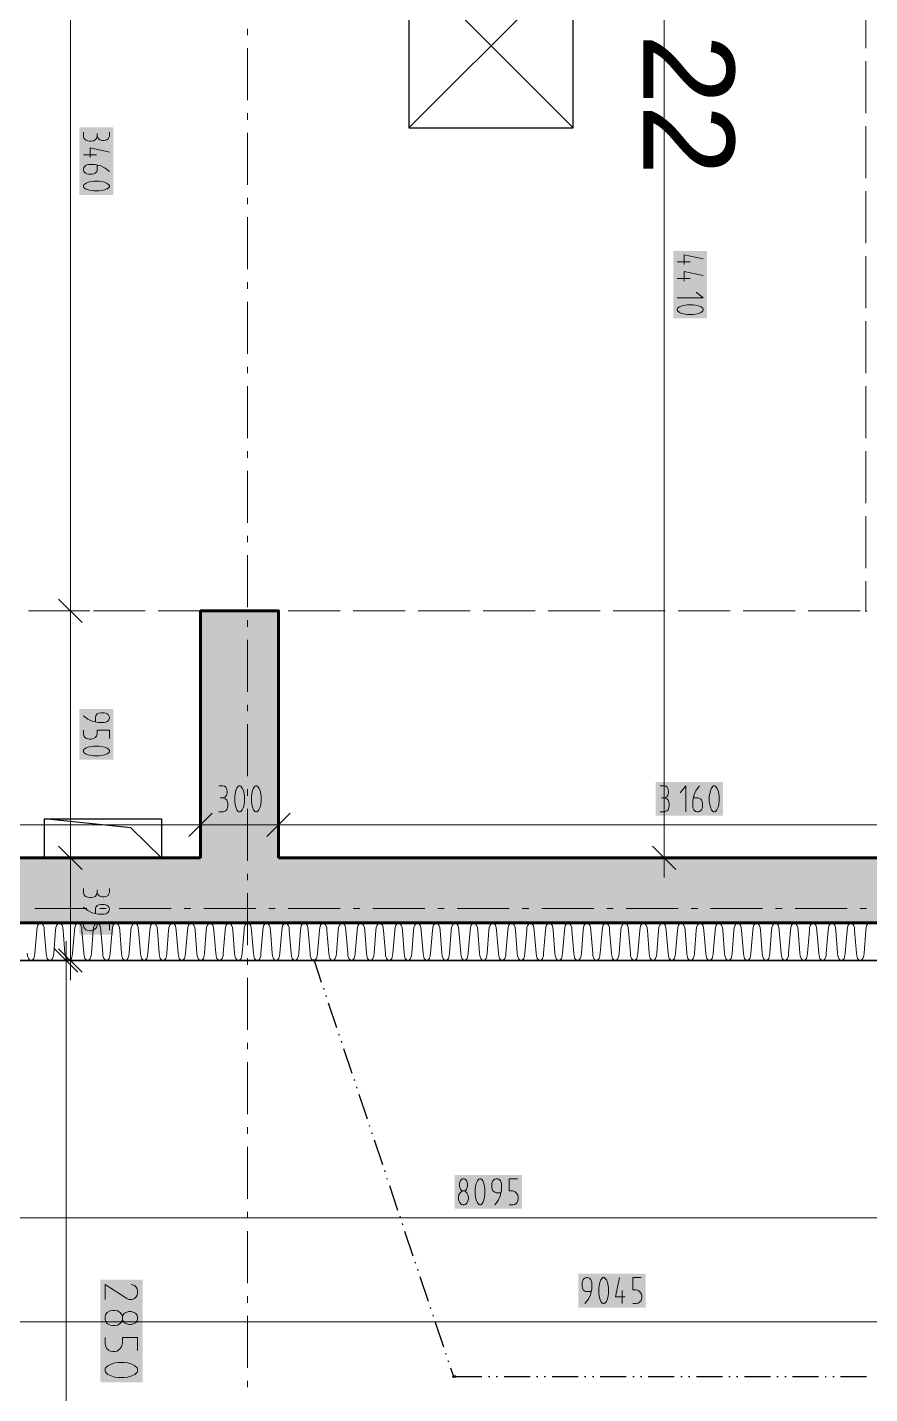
# Model space of a CAD drawing. Header units: millimetres. Extents: x 0 to 594, y 0 to 420.
# Drawn here: x 415.95 to 441.47, y 139.17 to 180.56 of the extents above; entities that cross this region are included whole.
import ezdxf
from ezdxf.enums import TextEntityAlignment as Align

# ---------------------------------------------------------------- set-up
doc = ezdxf.new("R2010")
doc.units = ezdxf.units.MM
doc.header["$LTSCALE"] = 8
for name, color, linetype in [('PDF_CTU', 7, 'Continuous'), ('PDF_Dokresleni nad rovinou rezu', 7, 'Continuous'), ('PDF_Dopravni znaceni', 7, 'Continuous'), ('PDF_Koty delkove', 7, 'Continuous'), ('PDF_Osy hlavni', 7, 'Continuous'), ('PDF_Prostupy', 7, 'Continuous'), ('PDF_Steny vnitrni', 7, 'Continuous'), ('PDF_Text', 7, 'Continuous'), ('PDF_Zatepleni', 7, 'Continuous'), ('SYMS', 7, 'Continuous')]:
    doc.layers.add(name, color=color, linetype=linetype)
doc.styles.add('PDF Arial', font='arial.ttf')
doc.styles.add('WD_IEC', font='isocp2.shx', dxfattribs={"width": 0.9, "height": 4})

# ---------------------------------------------------------------- blocks, each defined once
blk = doc.blocks.new('RACK_1')
at = {"layer": 'PDF_CTU'}
for p, q in [((-2.487, 2.487), (2.487, -2.487)), ((2.487, 2.487), (-2.487, -2.487)), ((2.487, 2.487), (-2.487, 2.487)), ((-2.487, 2.487), (-2.487, -2.487)), ((2.487, -2.487), (2.487, 2.487)), ((2.487, -2.487), (2.487, 2.487)), ((-2.487, -2.487), (2.487, -2.487))]:
    blk.add_line(p, q, dxfattribs=at)
at = {"style": 'WD_IEC'}
for tag, height, p in [('INST', 0.336, (-4.363, 5.081)), ('LOC', 0.336, (-4.363, 4.708)), ('TAG1', 0.311, (-4.352, 4.33)), ('XREF', 0.336, (-4.352, 3.119)), ('DESC1', 0.336, (-4.352, 2.771)), ('DESC2', 0.336, (-4.352, 2.368)), ('DESC3', 0.336, (-4.352, 1.965))]:
    blk.add_attdef(tag, text='', height=height, dxfattribs=at).set_placement(p, align=Align.RIGHT)
for tag, p, height, flags in [('MFG', (-3.119, 5.237), 0.187, 9), ('CAT', (-3.119, 4.926), 0.187, 9), ('ASSYCODE', (-3.295, 3.388), 0.124, 1), ('FAMILY', (-3.295, 3.202), 0.124, 1), ('X8TERM01', (0, -2.487), 0.00995, 1)]:
    blk.add_attdef(tag, p, '', height=height, dxfattribs=dict(at, flags=flags))
at = {"style": 'WD_IEC', "width": 0.8}
blk.add_attdef('TERM01', (-0.124, -2.487), '', height=0.249, rotation=90, dxfattribs=at)

msp = doc.modelspace()

# ---------------------------------------------------------------- linework, layer by layer
at = {"layer": 'PDF_Dokresleni nad rovinou rezu', "lineweight": 25}
for points in [[(424.641, 152.291), (424.859, 151.64)], [(424.921, 151.454), (424.934, 151.416)], [(424.996, 151.23), (425.009, 151.192)], [(425.071, 151.006), (425.321, 150.259)], [(425.384, 150.072), (425.396, 150.035)], [(425.459, 149.848), (425.471, 149.811)], [(425.534, 149.624), (425.784, 148.878)], [(425.846, 148.691), (425.859, 148.654)], [(425.921, 148.467), (425.934, 148.43)], [(425.996, 148.243), (426.246, 147.496)], [(426.308, 147.31), (426.321, 147.272)], [(426.383, 147.086), (426.396, 147.048)], [(426.458, 146.862), (426.708, 146.115)], [(426.771, 145.928), (426.783, 145.891)], [(426.846, 145.704), (426.858, 145.667)], [(426.921, 145.48), (427.171, 144.734)], [(427.233, 144.547), (427.246, 144.51)], [(427.308, 144.323), (427.321, 144.286)], [(427.383, 144.099), (427.633, 143.352)], [(427.696, 143.166), (427.708, 143.128)], [(427.771, 142.942), (427.783, 142.904)], [(427.846, 142.718), (428.095, 141.971)], [(428.158, 141.784), (428.17, 141.747)], [(428.233, 141.56), (428.245, 141.523)], [(428.308, 141.336), (428.558, 140.59)], [(428.62, 140.403), (428.633, 140.366)], [(428.695, 140.179), (428.708, 140.142)], [(428.77, 139.955), (428.858, 139.693)], [(428.937, 139.693), (429.724, 139.693)], [(429.921, 139.693), (429.96, 139.693)], [(430.157, 139.693), (430.197, 139.693)], [(430.394, 139.693), (431.181, 139.693)], [(431.378, 139.693), (431.417, 139.693)], [(431.614, 139.693), (431.653, 139.693)], [(431.85, 139.693), (432.638, 139.693)], [(432.834, 139.693), (432.874, 139.693)], [(433.071, 139.693), (433.11, 139.693)], [(433.307, 139.693), (434.094, 139.693)], [(434.291, 139.693), (434.331, 139.693)], [(434.527, 139.693), (434.567, 139.693)], [(434.764, 139.693), (435.551, 139.693)], [(435.748, 139.693), (435.787, 139.693)], [(435.984, 139.693), (436.023, 139.693)], [(436.22, 139.693), (437.008, 139.693)], [(437.205, 139.693), (437.244, 139.693)], [(437.441, 139.693), (437.48, 139.693)], [(437.677, 139.693), (438.464, 139.693)], [(438.661, 139.693), (438.701, 139.693)], [(438.897, 139.693), (438.937, 139.693)], [(439.134, 139.693), (439.921, 139.693)], [(440.118, 139.693), (440.157, 139.693)], [(440.354, 139.693), (440.394, 139.693)], [(440.59, 139.693), (441.378, 139.693)]]:
    msp.add_lwpolyline(points, dxfattribs=at)
at = {"layer": 'PDF_Dokresleni nad rovinou rezu', "lineweight": 25, "transparency": 33554559}
for points in [[(424.625, 152.338), (424.688, 152.307), (424.594, 152.276), (424.657, 152.245)], [(428.842, 139.74), (428.905, 139.709), (428.811, 139.677), (428.874, 139.646)], [(428.861, 139.693), (428.911, 139.742), (428.911, 139.644), (428.96, 139.693)]]:
    msp.add_solid(points, dxfattribs=at)
at = {"layer": 'PDF_Dopravni znaceni', "lineweight": 18}
for points in [[(441.358, 181.496), (441.358, 179.921)], [(441.358, 179.528), (441.358, 177.953)], [(441.358, 177.559), (441.358, 175.984)], [(441.358, 175.591), (441.358, 174.016)], [(441.358, 173.622), (441.358, 172.047)], [(441.358, 171.654), (441.358, 170.079)], [(441.358, 169.685), (441.358, 168.11)], [(441.358, 167.717), (441.358, 166.142)], [(441.358, 165.748), (441.358, 164.173)], [(441.358, 163.78), (441.358, 162.882)], [(415.984, 162.882), (417.559, 162.882)], [(417.953, 162.882), (419.527, 162.882)], [(419.921, 162.882), (421.496, 162.882)], [(421.89, 162.882), (423.464, 162.882)], [(423.858, 162.882), (425.433, 162.882)], [(425.827, 162.882), (427.401, 162.882)], [(427.795, 162.882), (429.37, 162.882)], [(429.764, 162.882), (431.338, 162.882)], [(431.732, 162.882), (433.307, 162.882)], [(433.701, 162.882), (435.275, 162.882)], [(435.669, 162.882), (437.244, 162.882)], [(437.638, 162.882), (439.212, 162.882)], [(439.606, 162.882), (441.181, 162.882)]]:
    msp.add_lwpolyline(points, dxfattribs=at)
at = {"layer": 'PDF_Dopravni znaceni', "lineweight": 18, "transparency": 33554559}
for points in [[(441.323, 162.882), (441.358, 162.917), (441.358, 162.847), (441.394, 162.882)], [(441.358, 162.917), (441.394, 162.882), (441.323, 162.882), (441.358, 162.847)]]:
    msp.add_solid(points, dxfattribs=at)
at = {"layer": 'PDF_Koty delkove', "lineweight": 18}
for points in [[(435.245, 271.758), (435.245, 270.441), (435.245, 268.866), (435.245, 268.63), (435.245, 267.213), (435.245, 254.22), (435.245, 252.803), (435.245, 252.567), (435.245, 250.992), (435.245, 250.48), (435.245, 208.63), (435.245, 203.906), (435.245, 202.724), (435.245, 190.913), (435.245, 190.126), (435.245, 155.402)], [(417.257, 208.63), (417.257, 207.548), (417.257, 205.987), (417.257, 203.906), (417.257, 202.724), (417.257, 190.913), (417.257, 190.126), (417.257, 162.882), (417.257, 155.402), (417.257, 152.291)], [(417.65, 177.385), (417.65, 177.239), (417.677, 177.186), (417.717, 177.144), (417.782, 177.123), (417.835, 177.113), (417.887, 177.113), (417.953, 177.123), (418.005, 177.144), (418.044, 177.186), (418.071, 177.259)], [(418.438, 177.259), (418.425, 177.217), (418.398, 177.176), (418.359, 177.154), (418.281, 177.133), (418.228, 177.133), (418.15, 177.154), (418.097, 177.196), (418.071, 177.259), (418.071, 177.343)], [(418.438, 177.385), (418.438, 177.259)], [(417.861, 176.609), (417.861, 176.903), (418.438, 176.776)], [(417.65, 176.693), (418.044, 176.693)], [(418.071, 176.378), (418.071, 176.231), (418.057, 176.189), (418.031, 176.157), (418.005, 176.136), (417.966, 176.116), (417.913, 176.105), (417.809, 176.105), (417.756, 176.116), (417.717, 176.136), (417.69, 176.157), (417.664, 176.189), (417.65, 176.231), (417.65, 176.272), (417.664, 176.315), (417.69, 176.346), (417.717, 176.367), (417.756, 176.388), (417.809, 176.399), (417.992, 176.399), (418.176, 176.357), (418.307, 176.294), (418.438, 176.189)], [(417.966, 175.601), (418.124, 175.601), (418.202, 175.612), (418.294, 175.632), (418.372, 175.664), (418.425, 175.705), (418.438, 175.727), (418.438, 175.768), (418.425, 175.79), (418.372, 175.831), (418.294, 175.863), (418.202, 175.884), (418.124, 175.895), (417.966, 175.895), (417.887, 175.884), (417.795, 175.863), (417.717, 175.831), (417.664, 175.79), (417.65, 175.768), (417.65, 175.727), (417.664, 175.705), (417.717, 175.664), (417.795, 175.632), (417.887, 175.612), (417.966, 175.601)], [(435.639, 173.456), (436.032, 173.456)], [(435.849, 173.373), (435.849, 173.667), (436.426, 173.54)], [(435.849, 172.869), (435.849, 173.163), (436.426, 173.036)], [(435.639, 172.952), (436.032, 172.952)], [(435.639, 172.365), (436.426, 172.365), (436.217, 172.532)], [(435.954, 172.155), (435.876, 172.144), (435.784, 172.123), (435.705, 172.091), (435.652, 172.05), (435.639, 172.028), (435.639, 171.987), (435.652, 171.965), (435.705, 171.924), (435.784, 171.892), (435.876, 171.871), (435.954, 171.861)], [(435.954, 171.861), (436.112, 171.861), (436.19, 171.871), (436.282, 171.892), (436.361, 171.924), (436.414, 171.965), (436.426, 171.987), (436.426, 172.028), (436.414, 172.05), (436.361, 172.091), (436.282, 172.123), (436.19, 172.144), (436.112, 172.155), (435.954, 172.155)], [(416.902, 163.236), (417.611, 162.528)], [(416.666, 162.882), (417.257, 162.882), (417.847, 162.882)], [(417.65, 159.708), (417.782, 159.603), (417.913, 159.54), (418.097, 159.499), (418.281, 159.499), (418.333, 159.509), (418.372, 159.53), (418.398, 159.551), (418.425, 159.582), (418.438, 159.625), (418.438, 159.666), (418.425, 159.708), (418.398, 159.74), (418.372, 159.761), (418.333, 159.782), (418.281, 159.793), (418.176, 159.793), (418.124, 159.782), (418.071, 159.761), (418.031, 159.708), (418.018, 159.666), (418.018, 159.519)], [(417.69, 159.058), (417.664, 159.099), (417.65, 159.162), (417.65, 159.267)], [(418.438, 159.015), (418.438, 159.267), (418.071, 159.267), (418.071, 159.162), (418.044, 159.089), (418.005, 159.047), (417.939, 159.005), (417.887, 158.995), (417.835, 158.995), (417.782, 159.005), (417.73, 159.026), (417.69, 159.058)], [(421.753, 157.582), (421.878, 157.582), (421.921, 157.57), (421.962, 157.543), (421.984, 157.504), (422.004, 157.426), (422.004, 157.373), (421.984, 157.294), (421.941, 157.241), (421.878, 157.215), (421.795, 157.215)], [(422.529, 157.111), (422.529, 157.268), (422.518, 157.346), (422.498, 157.438), (422.466, 157.517), (422.425, 157.57), (422.403, 157.582), (422.362, 157.582), (422.34, 157.57), (422.299, 157.517), (422.267, 157.438), (422.246, 157.346), (422.235, 157.268), (422.235, 157.111), (422.246, 157.032), (422.267, 156.94), (422.299, 156.861), (422.34, 156.808), (422.362, 156.795), (422.403, 156.795), (422.425, 156.808), (422.466, 156.861), (422.498, 156.94)], [(435.123, 157.582), (435.249, 157.582), (435.291, 157.57), (435.332, 157.543), (435.354, 157.504), (435.375, 157.426), (435.375, 157.373), (435.354, 157.294), (435.312, 157.241), (435.249, 157.215), (435.165, 157.215)], [(435.899, 156.795), (435.899, 157.582), (435.732, 157.373)], [(436.319, 157.202), (436.351, 157.176), (436.372, 157.149), (436.392, 157.111), (436.403, 157.058), (436.403, 156.953), (436.392, 156.9), (436.372, 156.861), (436.351, 156.835), (436.319, 156.808), (436.277, 156.795), (436.236, 156.795), (436.193, 156.808), (436.162, 156.835), (436.141, 156.861), (436.12, 156.9), (436.109, 156.953), (436.109, 157.137), (436.151, 157.32), (436.214, 157.452), (436.319, 157.582)], [(421.201, 155.811), (421.201, 156.401), (421.201, 156.992)], [(421.753, 156.795), (421.899, 156.795), (421.952, 156.822), (421.994, 156.861), (422.015, 156.926), (422.025, 156.979), (422.025, 157.032), (422.015, 157.097), (421.994, 157.149), (421.952, 157.189), (421.878, 157.215)], [(422.498, 156.94), (422.518, 157.032), (422.529, 157.111)], [(423.563, 155.811), (423.563, 156.401), (423.563, 156.992)], [(435.123, 156.795), (435.269, 156.795), (435.322, 156.822), (435.364, 156.861), (435.385, 156.926), (435.395, 156.979), (435.395, 157.032), (435.385, 157.097), (435.364, 157.149), (435.322, 157.189), (435.249, 157.215)], [(436.13, 157.215), (436.277, 157.215), (436.319, 157.202)], [(420.847, 156.047), (421.555, 156.756)], [(423.209, 156.047), (423.917, 156.756)], [(398.051, 156.401), (400.414, 156.401), (421.201, 156.401), (423.563, 156.401), (448.445, 156.401), (449.232, 156.401), (462.224, 156.401), (463.012, 156.401), (466.161, 156.401)], [(416.902, 155.756), (417.611, 155.047)], [(434.891, 155.756), (435.599, 155.047)], [(416.666, 155.402), (417.257, 155.402), (417.847, 155.402)], [(434.654, 155.402), (435.245, 155.402), (435.836, 155.402)], [(435.245, 155.402), (435.245, 154.811)], [(417.65, 154.476), (417.65, 154.329), (417.677, 154.277), (417.717, 154.235), (417.782, 154.214), (417.835, 154.203), (417.887, 154.203), (417.953, 154.214), (418.005, 154.235), (418.044, 154.277), (418.071, 154.35)], [(418.438, 154.476), (418.438, 154.35), (418.425, 154.308), (418.398, 154.266), (418.359, 154.245), (418.281, 154.224), (418.228, 154.224), (418.15, 154.245), (418.097, 154.287), (418.071, 154.35), (418.071, 154.434)], [(418.097, 153.699), (418.281, 153.699), (418.333, 153.71), (418.372, 153.731), (418.398, 153.752), (418.425, 153.783), (418.438, 153.825), (418.438, 153.867), (418.425, 153.909), (418.398, 153.941), (418.372, 153.961), (418.333, 153.983), (418.281, 153.993), (418.176, 153.993), (418.124, 153.983), (418.071, 153.961), (418.031, 153.909), (418.018, 153.867), (418.018, 153.72)], [(417.65, 153.909), (417.782, 153.804), (417.913, 153.741), (418.097, 153.699)], [(418.438, 153.216), (418.438, 153.468), (418.071, 153.468), (418.071, 153.363), (418.044, 153.29), (418.005, 153.248), (417.939, 153.206), (417.887, 153.195), (417.835, 153.195), (417.782, 153.206), (417.73, 153.227), (417.69, 153.258), (417.664, 153.3), (417.65, 153.363), (417.65, 153.468)], [(417.129, 94.738), (417.129, 110.165), (417.129, 129.85), (417.129, 143.731), (417.129, 152.291), (417.129, 152.882)], [(416.538, 152.291), (417.129, 152.291), (417.719, 152.291)], [(416.666, 152.291), (417.257, 152.291), (417.847, 152.291)], [(416.774, 152.646), (417.483, 151.937)], [(416.902, 152.646), (417.611, 151.937)], [(417.129, 152.291), (417.129, 152.291)], [(417.257, 152.291), (417.257, 151.701)], [(429.124, 145.313), (429.103, 145.327), (429.071, 145.366), (429.051, 145.418), (429.04, 145.471), (429.04, 145.524), (429.051, 145.576), (429.071, 145.628), (429.113, 145.668), (429.145, 145.68), (429.187, 145.68), (429.218, 145.668), (429.26, 145.628), (429.281, 145.576), (429.292, 145.524), (429.292, 145.471), (429.281, 145.418), (429.26, 145.366), (429.229, 145.327), (429.208, 145.313)], [(430.268, 145.641), (430.237, 145.668), (430.194, 145.68), (430.153, 145.68), (430.111, 145.668), (430.079, 145.641), (430.058, 145.615), (430.037, 145.576), (430.026, 145.524), (430.026, 145.418), (430.037, 145.366), (430.058, 145.313), (430.111, 145.274), (430.153, 145.261), (430.3, 145.261)], [(430.804, 145.68), (430.552, 145.68), (430.552, 145.313), (430.657, 145.313), (430.73, 145.287), (430.772, 145.247), (430.814, 145.182), (430.824, 145.13), (430.824, 145.077), (430.814, 145.024), (430.793, 144.972), (430.761, 144.933), (430.72, 144.906), (430.657, 144.893), (430.552, 144.893)], [(430.111, 144.893), (430.216, 145.024), (430.279, 145.156), (430.32, 145.339), (430.32, 145.524), (430.31, 145.576), (430.289, 145.615), (430.268, 145.641)], [(97.776, 144.499), (100.65, 144.499), (151.201, 144.499), (200.807, 144.499), (250.414, 144.499), (300.02, 144.499), (348.445, 144.499), (398.051, 144.499), (461.791, 144.499)], [(418.31, 142.022), (418.31, 142.482), (418.966, 142.055), (419.032, 142.022), (419.131, 142.022), (419.195, 142.055), (419.245, 142.104), (419.278, 142.153), (419.294, 142.219), (419.294, 142.284), (419.278, 142.35), (419.245, 142.399), (419.195, 142.448), (419.098, 142.482)], [(432.843, 141.901), (432.948, 142.032), (433.011, 142.164), (433.053, 142.347), (433.053, 142.531), (433.042, 142.583), (433.021, 142.623), (433, 142.649), (432.969, 142.676), (432.927, 142.688), (432.885, 142.688), (432.843, 142.676), (432.811, 142.649), (432.791, 142.623), (432.769, 142.583), (432.758, 142.531), (432.758, 142.426), (432.769, 142.374), (432.791, 142.321), (432.843, 142.282), (432.885, 142.268), (433.032, 142.268)], [(433.557, 142.216), (433.557, 142.374), (433.546, 142.452), (433.525, 142.544), (433.494, 142.623), (433.452, 142.676), (433.431, 142.688), (433.389, 142.688), (433.368, 142.676), (433.326, 142.623), (433.295, 142.544), (433.273, 142.452), (433.262, 142.374), (433.262, 142.216), (433.273, 142.138), (433.295, 142.046), (433.326, 141.967), (433.368, 141.914)], [(434.06, 142.111), (433.766, 142.111), (433.893, 142.688)], [(434.544, 142.688), (434.292, 142.688), (434.292, 142.321), (434.397, 142.321), (434.47, 142.294), (434.512, 142.255), (434.554, 142.19), (434.564, 142.138), (434.564, 142.085), (434.554, 142.032), (434.533, 141.98), (434.501, 141.941), (434.46, 141.914), (434.397, 141.901), (434.292, 141.901)], [(433.368, 141.914), (433.389, 141.901), (433.431, 141.901), (433.452, 141.914), (433.494, 141.967), (433.525, 142.046), (433.546, 142.138), (433.557, 142.216)], [(433.977, 141.901), (433.977, 142.294)], [(418.835, 141.53), (418.852, 141.562), (418.901, 141.612), (418.966, 141.644), (419.032, 141.661), (419.098, 141.661)], [(419.098, 141.661), (419.163, 141.644), (419.229, 141.612), (419.278, 141.546), (419.294, 141.496), (419.294, 141.432), (419.278, 141.382), (419.229, 141.316), (419.163, 141.284), (419.098, 141.267), (419.032, 141.267), (418.966, 141.284), (418.901, 141.316), (418.852, 141.366), (418.835, 141.398)], [(97.776, 141.35), (100.65, 141.35), (150.02, 141.35), (152.382, 141.35), (199.823, 141.35), (201.792, 141.35), (249.233, 141.35), (251.595, 141.35), (298.839, 141.35), (301.201, 141.35), (348.445, 141.35), (350.807, 141.35), (398.051, 141.35), (469.272, 141.35)], [(419.294, 140.48), (419.294, 140.873), (418.835, 140.873), (418.835, 140.709), (418.802, 140.595), (418.753, 140.529), (418.671, 140.464), (418.606, 140.447), (418.54, 140.447), (418.474, 140.464), (418.409, 140.496), (418.36, 140.546), (418.326, 140.611), (418.31, 140.709), (418.31, 140.873)], [(418.704, 139.66), (418.901, 139.66), (418.999, 139.677), (419.114, 139.709), (419.212, 139.758), (419.278, 139.823), (419.294, 139.857), (419.294, 139.922), (419.278, 139.955), (419.212, 140.02), (419.114, 140.069), (418.999, 140.103), (418.901, 140.119), (418.704, 140.119), (418.606, 140.103), (418.491, 140.069), (418.392, 140.02), (418.326, 139.955), (418.31, 139.922), (418.31, 139.857), (418.326, 139.823), (418.392, 139.758), (418.491, 139.709)], [(418.491, 139.709), (418.606, 139.677), (418.704, 139.66)]]:
    msp.add_lwpolyline(points, dxfattribs=at)
for points in [[(417.966, 158.491), (418.124, 158.491), (418.202, 158.501), (418.294, 158.522), (418.372, 158.554), (418.425, 158.595), (418.438, 158.617), (418.438, 158.658), (418.425, 158.68), (418.372, 158.721), (418.294, 158.753), (418.202, 158.774), (418.124, 158.785), (417.966, 158.785), (417.887, 158.774), (417.795, 158.753), (417.717, 158.721), (417.664, 158.68), (417.65, 158.658), (417.65, 158.617), (417.664, 158.595), (417.717, 158.554), (417.795, 158.522), (417.887, 158.501)], [(423.033, 157.111), (423.033, 157.268), (423.022, 157.346), (423.002, 157.438), (422.97, 157.517), (422.929, 157.57), (422.907, 157.582), (422.866, 157.582), (422.844, 157.57), (422.803, 157.517), (422.771, 157.438), (422.75, 157.346), (422.739, 157.268), (422.739, 157.111), (422.75, 157.032), (422.771, 156.94), (422.803, 156.861), (422.844, 156.808), (422.866, 156.795), (422.907, 156.795), (422.929, 156.808), (422.97, 156.861), (423.002, 156.94), (423.022, 157.032)], [(436.907, 157.111), (436.907, 157.268), (436.896, 157.346), (436.876, 157.438), (436.844, 157.517), (436.803, 157.57), (436.781, 157.582), (436.74, 157.582), (436.718, 157.57), (436.677, 157.517), (436.645, 157.438), (436.624, 157.346), (436.613, 157.268), (436.613, 157.111), (436.624, 157.032), (436.645, 156.94), (436.677, 156.861), (436.718, 156.808), (436.74, 156.795), (436.781, 156.795), (436.803, 156.808), (436.844, 156.861), (436.876, 156.94), (436.896, 157.032)], [(429.816, 145.209), (429.816, 145.366), (429.806, 145.444), (429.785, 145.536), (429.754, 145.615), (429.712, 145.668), (429.691, 145.68), (429.649, 145.68), (429.628, 145.668), (429.586, 145.615), (429.554, 145.536), (429.533, 145.444), (429.522, 145.366), (429.522, 145.209), (429.533, 145.13), (429.554, 145.038), (429.586, 144.959), (429.628, 144.906), (429.649, 144.893), (429.691, 144.893), (429.712, 144.906), (429.754, 144.959), (429.785, 145.038), (429.806, 145.13)], [(429.313, 145.077), (429.313, 145.13), (429.302, 145.195), (429.271, 145.261), (429.229, 145.3), (429.208, 145.313), (429.124, 145.313), (429.103, 145.3), (429.061, 145.261), (429.029, 145.195), (429.018, 145.13), (429.018, 145.077), (429.029, 145.012), (429.061, 144.946), (429.103, 144.906), (429.145, 144.893), (429.187, 144.893), (429.229, 144.906), (429.271, 144.946), (429.302, 145.012)], [(418.54, 141.235), (418.606, 141.235), (418.688, 141.251), (418.769, 141.3), (418.819, 141.366), (418.835, 141.398), (418.835, 141.53), (418.819, 141.562), (418.769, 141.628), (418.688, 141.678), (418.606, 141.694), (418.54, 141.694), (418.458, 141.678), (418.376, 141.628), (418.326, 141.562), (418.31, 141.496), (418.31, 141.432), (418.326, 141.366), (418.376, 141.3), (418.458, 141.251)]]:
    msp.add_lwpolyline(points, close=True, dxfattribs=at)
at = {"layer": 'PDF_Koty delkove', "color": 7, "lineweight": 18, "true_color": 0xffffff, "transparency": 33554559}
for points in [[(417.532, 177.525), (417.532, 175.483), (418.556, 177.525), (418.556, 175.483)], [(435.521, 173.785), (435.521, 171.743), (436.544, 173.785), (436.544, 171.743)], [(417.532, 159.911), (417.532, 158.373), (418.556, 159.911), (418.556, 158.373)], [(421.613, 156.677), (423.151, 156.677), (421.613, 157.7), (423.151, 157.7)], [(434.983, 156.677), (437.025, 156.677), (434.983, 157.7), (437.025, 157.7)], [(417.532, 154.616), (417.532, 153.077), (418.556, 154.616), (418.556, 153.077)], [(428.9, 144.775), (430.942, 144.775), (428.9, 145.798), (430.942, 145.798)], [(432.64, 141.783), (434.682, 141.783), (432.64, 142.806), (434.682, 142.806)]]:
    msp.add_solid(points, dxfattribs=at)
at = {"layer": 'PDF_Koty delkove', "color": 7, "lineweight": 25, "true_color": 0xffffff, "transparency": 33554559}
msp.add_solid([(418.162, 142.629), (418.162, 139.513), (419.442, 142.629), (419.442, 139.513)], dxfattribs=at)
at = {"layer": 'PDF_Osy hlavni', "lineweight": 18}
for points in [[(422.618, 180.512), (422.618, 180.315)], [(422.618, 179.921), (422.618, 178.347)], [(422.618, 177.953), (422.618, 177.756)], [(422.618, 177.362), (422.618, 175.788)], [(422.618, 175.394), (422.618, 175.197)], [(422.618, 174.803), (422.618, 173.229)], [(422.618, 172.835), (422.618, 172.638)], [(422.618, 172.244), (422.618, 170.669)], [(422.618, 170.276), (422.618, 170.079)], [(422.618, 169.685), (422.618, 168.11)], [(422.618, 167.717), (422.618, 167.52)], [(422.618, 167.126), (422.618, 165.551)], [(422.618, 165.158), (422.618, 164.961)], [(422.618, 164.567), (422.618, 162.992)], [(422.618, 162.599), (422.618, 162.402)], [(422.618, 162.008), (422.618, 160.433)], [(422.618, 160.04), (422.618, 159.843)], [(422.618, 159.449), (422.618, 157.874)], [(422.618, 157.481), (422.618, 157.284)], [(422.618, 156.89), (422.618, 155.315)], [(422.618, 154.921), (422.618, 154.725)], [(422.618, 154.331), (422.618, 152.756)], [(416.181, 153.866), (417.756, 153.866)], [(418.149, 153.866), (418.346, 153.866)], [(418.74, 153.866), (420.315, 153.866)], [(420.708, 153.866), (420.905, 153.866)], [(421.299, 153.866), (422.874, 153.866)], [(423.268, 153.866), (423.464, 153.866)], [(423.858, 153.866), (425.433, 153.866)], [(425.827, 153.866), (426.023, 153.866)], [(426.417, 153.866), (427.992, 153.866)], [(428.386, 153.866), (428.582, 153.866)], [(428.976, 153.866), (430.551, 153.866)], [(430.945, 153.866), (431.142, 153.866)], [(431.535, 153.866), (433.11, 153.866)], [(433.504, 153.866), (433.701, 153.866)], [(434.094, 153.866), (435.669, 153.866)], [(436.063, 153.866), (436.26, 153.866)], [(436.653, 153.866), (438.228, 153.866)], [(438.622, 153.866), (438.819, 153.866)], [(439.212, 153.866), (440.787, 153.866)], [(441.181, 153.866), (441.378, 153.866)], [(422.618, 152.362), (422.618, 152.166)], [(422.618, 151.772), (422.618, 150.197)], [(422.618, 149.803), (422.618, 149.607)], [(422.618, 149.213), (422.618, 147.638)], [(422.618, 147.244), (422.618, 147.047)], [(422.618, 146.654), (422.618, 145.079)], [(422.618, 144.685), (422.618, 144.488)], [(422.618, 144.095), (422.618, 142.52)], [(422.618, 142.126), (422.618, 141.929)], [(422.618, 141.536), (422.618, 139.961)], [(422.618, 139.567), (422.618, 139.37)]]:
    msp.add_lwpolyline(points, dxfattribs=at)
at = {"layer": 'PDF_Prostupy', "lineweight": 25}
msp.add_lwpolyline([(420.02, 155.402), (416.477, 155.402), (416.477, 156.583), (420.02, 156.583), (420.02, 155.402), (419.092, 156.307), (416.477, 156.583)], dxfattribs=at)
at = {"layer": 'PDF_Steny vnitrni', "lineweight": 70}
for points in [[(398.051, 155.402), (398.051, 155.402), (398.051, 153.433), (466.161, 153.433), (468.13, 153.433), (468.13, 202.921), (466.161, 202.921), (455.177, 202.921), (453.996, 202.921), (441.476, 202.921), (441.476, 202.724), (441.476, 200.953), (466.161, 200.953)], [(466.161, 200.953), (466.161, 186.976), (466.161, 186.189), (466.161, 155.402), (463.012, 155.402), (462.224, 155.402), (449.232, 155.402), (448.445, 155.402), (423.563, 155.402)], [(423.563, 155.402), (423.563, 162.882), (421.201, 162.882), (421.201, 155.402)], [(421.201, 155.402), (400.414, 155.402)]]:
    msp.add_lwpolyline(points, dxfattribs=at)
at = {"layer": 'PDF_Steny vnitrni', "color": 9, "lineweight": 9, "true_color": 0xc0c0c0, "transparency": 33554559}
for points in [[(421.201, 162.882), (421.201, 155.402), (423.563, 162.882), (423.563, 155.402)], [(398.051, 153.433), (466.161, 153.433), (398.051, 155.402), (466.161, 155.402)]]:
    msp.add_solid(points, dxfattribs=at)
at = {"layer": 'PDF_Zatepleni', "lineweight": 35}
msp.add_lwpolyline([(468.13, 153.433), (466.161, 153.433), (398.051, 153.433), (398.051, 152.291), (469.272, 152.291), (469.272, 153.433)], dxfattribs=at)
at = {"layer": 'PDF_Zatepleni', "lineweight": 9}
for points in [[(416.34, 153.433), (416.308, 153.417), (416.271, 153.367), (416.246, 153.293), (416.238, 153.205), (416.181, 152.52)], [(416.238, 153.205), (416.238, 153.205)], [(416.467, 153.205), (416.458, 153.293), (416.433, 153.367), (416.396, 153.417), (416.364, 153.433)], [(416.524, 152.52), (416.467, 153.205)], [(416.911, 153.433), (416.879, 153.417), (416.842, 153.367), (416.817, 153.293), (416.808, 153.205), (416.752, 152.52)], [(416.808, 153.205), (416.808, 153.205)], [(417.004, 153.367), (416.967, 153.417), (416.935, 153.433)], [(417.038, 153.205), (417.029, 153.293), (417.004, 153.367)], [(417.094, 152.52), (417.038, 153.205)], [(417.379, 153.205), (417.323, 152.52)], [(417.482, 153.433), (417.45, 153.417), (417.413, 153.367), (417.388, 153.293), (417.379, 153.205)], [(417.379, 153.205), (417.379, 153.205)], [(417.609, 153.205), (417.6, 153.293), (417.575, 153.367), (417.538, 153.417), (417.506, 153.433)], [(417.665, 152.52), (417.609, 153.205)], [(418.053, 153.433), (418.021, 153.417), (417.984, 153.367), (417.959, 153.293), (417.95, 153.205), (417.894, 152.52)], [(417.95, 153.205), (417.95, 153.205)], [(418.18, 153.205), (418.171, 153.293), (418.146, 153.367), (418.109, 153.417), (418.077, 153.433)], [(418.236, 152.52), (418.18, 153.205)], [(418.521, 153.205), (418.464, 152.52)], [(418.624, 153.433), (418.592, 153.417), (418.555, 153.367), (418.53, 153.293), (418.521, 153.205)], [(418.521, 153.205), (418.521, 153.205)], [(418.751, 153.205), (418.742, 153.293), (418.717, 153.367), (418.68, 153.417), (418.648, 153.433)], [(418.807, 152.52), (418.751, 153.205)], [(419.092, 153.205), (419.035, 152.52)], [(419.195, 153.433), (419.163, 153.417), (419.126, 153.367), (419.101, 153.293), (419.092, 153.205)], [(419.092, 153.205), (419.092, 153.205)], [(419.321, 153.205), (419.313, 153.293), (419.288, 153.367), (419.251, 153.417), (419.219, 153.433)], [(419.378, 152.52), (419.321, 153.205)], [(419.663, 153.205), (419.606, 152.52)], [(419.765, 153.433), (419.734, 153.417), (419.696, 153.367), (419.671, 153.293), (419.663, 153.205)], [(419.663, 153.205), (419.663, 153.205)], [(419.892, 153.205), (419.883, 153.293), (419.859, 153.367), (419.821, 153.417), (419.789, 153.433)], [(419.949, 152.52), (419.892, 153.205)], [(420.234, 153.205), (420.177, 152.52)], [(420.336, 153.433), (420.304, 153.417), (420.267, 153.367), (420.242, 153.293), (420.234, 153.205)], [(420.234, 153.205), (420.234, 153.205)], [(420.463, 153.205), (420.454, 153.293), (420.429, 153.367), (420.392, 153.417), (420.36, 153.433)], [(420.52, 152.52), (420.463, 153.205)], [(420.804, 153.205), (420.748, 152.52)], [(420.907, 153.433), (420.875, 153.417), (420.838, 153.367), (420.813, 153.293), (420.804, 153.205)], [(420.804, 153.205), (420.804, 153.205)], [(421.034, 153.205), (421.025, 153.293), (421, 153.367), (420.963, 153.417), (420.931, 153.433)], [(421.09, 152.52), (421.034, 153.205)], [(421.375, 153.205), (421.319, 152.52)], [(421.478, 153.433), (421.446, 153.417), (421.409, 153.367), (421.384, 153.293), (421.375, 153.205)], [(421.375, 153.205), (421.375, 153.205)], [(421.605, 153.205), (421.596, 153.293), (421.571, 153.367), (421.534, 153.417), (421.502, 153.433)], [(421.661, 152.52), (421.605, 153.205)], [(421.946, 153.205), (421.89, 152.52)], [(422.049, 153.433), (422.017, 153.417), (421.98, 153.367), (421.955, 153.293), (421.946, 153.205)], [(421.946, 153.205), (421.946, 153.205)], [(422.176, 153.205), (422.167, 153.293), (422.142, 153.367), (422.105, 153.417), (422.073, 153.433)], [(422.232, 152.52), (422.176, 153.205)], [(422.517, 153.205), (422.461, 152.52)], [(422.62, 153.433), (422.588, 153.417), (422.551, 153.367), (422.526, 153.293), (422.517, 153.205)], [(422.517, 153.205), (422.517, 153.205)], [(422.747, 153.205), (422.738, 153.293), (422.713, 153.367), (422.676, 153.417), (422.644, 153.433)], [(422.803, 152.52), (422.747, 153.205)], [(423.088, 153.205), (423.031, 152.52)], [(423.191, 153.433), (423.159, 153.417), (423.122, 153.367), (423.097, 153.293), (423.088, 153.205)], [(423.088, 153.205), (423.088, 153.205)], [(423.317, 153.205), (423.309, 153.293), (423.284, 153.367), (423.247, 153.417), (423.215, 153.433)], [(423.374, 152.52), (423.317, 153.205)], [(423.659, 153.205), (423.602, 152.52)], [(423.762, 153.433), (423.73, 153.417), (423.692, 153.367), (423.668, 153.293), (423.659, 153.205)], [(423.659, 153.205), (423.659, 153.205)], [(423.888, 153.205), (423.88, 153.293), (423.855, 153.367), (423.817, 153.417), (423.786, 153.433)], [(423.945, 152.52), (423.888, 153.205)], [(424.23, 153.205), (424.173, 152.52)], [(424.332, 153.433), (424.301, 153.417), (424.263, 153.367), (424.238, 153.293), (424.23, 153.205)], [(424.23, 153.205), (424.23, 153.205)], [(424.459, 153.205), (424.45, 153.293), (424.426, 153.367), (424.388, 153.417), (424.356, 153.433)], [(424.516, 152.52), (424.459, 153.205)], [(424.801, 153.205), (424.744, 152.52)], [(424.903, 153.433), (424.871, 153.417), (424.834, 153.367), (424.809, 153.293), (424.801, 153.205)], [(424.801, 153.205), (424.801, 153.205)], [(425.03, 153.205), (425.021, 153.293), (424.996, 153.367), (424.959, 153.417), (424.927, 153.433)], [(425.087, 152.52), (425.03, 153.205)], [(425.371, 153.205), (425.315, 152.52)], [(425.405, 153.367), (425.38, 153.293), (425.371, 153.205)], [(425.371, 153.205), (425.371, 153.205)], [(425.474, 153.433), (425.442, 153.417), (425.405, 153.367)], [(425.601, 153.205), (425.592, 153.293), (425.567, 153.367), (425.53, 153.417), (425.498, 153.433)], [(425.657, 152.52), (425.601, 153.205)], [(426.045, 153.433), (426.013, 153.417), (425.976, 153.367), (425.951, 153.293), (425.942, 153.205), (425.886, 152.52)], [(425.942, 153.205), (425.942, 153.205)], [(426.172, 153.205), (426.163, 153.293), (426.138, 153.367), (426.101, 153.417), (426.069, 153.433)], [(426.228, 152.52), (426.172, 153.205)], [(426.616, 153.433), (426.584, 153.417), (426.547, 153.367), (426.522, 153.293), (426.513, 153.205), (426.457, 152.52)], [(426.513, 153.205), (426.513, 153.205)], [(426.743, 153.205), (426.734, 153.293), (426.709, 153.367), (426.672, 153.417), (426.64, 153.433)], [(426.799, 152.52), (426.743, 153.205)], [(427.187, 153.433), (427.155, 153.417), (427.118, 153.367), (427.093, 153.293), (427.084, 153.205), (427.027, 152.52)], [(427.084, 153.205), (427.084, 153.205)], [(427.314, 153.205), (427.305, 153.293), (427.28, 153.367), (427.243, 153.417), (427.211, 153.433)], [(427.37, 152.52), (427.314, 153.205)], [(427.655, 153.205), (427.598, 152.52)], [(427.758, 153.433), (427.726, 153.417), (427.688, 153.367), (427.664, 153.293), (427.655, 153.205)], [(427.655, 153.205), (427.655, 153.205)], [(427.884, 153.205), (427.876, 153.293), (427.851, 153.367), (427.814, 153.417), (427.782, 153.433)], [(427.941, 152.52), (427.884, 153.205)], [(428.226, 153.205), (428.169, 152.52)], [(428.328, 153.433), (428.297, 153.417), (428.259, 153.367), (428.234, 153.293), (428.226, 153.205)], [(428.226, 153.205), (428.226, 153.205)], [(428.455, 153.205), (428.446, 153.293), (428.422, 153.367), (428.384, 153.417), (428.352, 153.433)], [(428.512, 152.52), (428.455, 153.205)], [(428.797, 153.205), (428.74, 152.52)], [(428.899, 153.433), (428.867, 153.417), (428.83, 153.367), (428.805, 153.293), (428.797, 153.205)], [(428.797, 153.205), (428.797, 153.205)], [(429.026, 153.205), (429.017, 153.293), (428.992, 153.367), (428.955, 153.417), (428.923, 153.433)], [(429.083, 152.52), (429.026, 153.205)], [(429.367, 153.205), (429.311, 152.52)], [(429.47, 153.433), (429.438, 153.417), (429.401, 153.367), (429.376, 153.293), (429.367, 153.205)], [(429.367, 153.205), (429.367, 153.205)], [(429.597, 153.205), (429.588, 153.293), (429.563, 153.367), (429.526, 153.417), (429.494, 153.433)], [(429.653, 152.52), (429.597, 153.205)], [(429.938, 153.205), (429.882, 152.52)], [(430.041, 153.433), (430.009, 153.417), (429.972, 153.367), (429.947, 153.293), (429.938, 153.205)], [(429.938, 153.205), (429.938, 153.205)], [(430.168, 153.205), (430.159, 153.293), (430.134, 153.367), (430.097, 153.417), (430.065, 153.433)], [(430.224, 152.52), (430.168, 153.205)], [(430.509, 153.205), (430.453, 152.52)], [(430.612, 153.433), (430.58, 153.417), (430.543, 153.367), (430.518, 153.293), (430.509, 153.205)], [(430.509, 153.205), (430.509, 153.205)], [(430.739, 153.205), (430.73, 153.293), (430.705, 153.367), (430.668, 153.417), (430.636, 153.433)], [(430.795, 152.52), (430.739, 153.205)], [(431.08, 153.205), (431.024, 152.52)], [(431.183, 153.433), (431.151, 153.417), (431.114, 153.367), (431.089, 153.293), (431.08, 153.205)], [(431.08, 153.205), (431.08, 153.205)], [(431.276, 153.367), (431.239, 153.417), (431.207, 153.433)], [(431.31, 153.205), (431.301, 153.293), (431.276, 153.367)], [(431.366, 152.52), (431.31, 153.205)], [(431.651, 153.205), (431.594, 152.52)], [(431.754, 153.433), (431.722, 153.417), (431.685, 153.367), (431.66, 153.293), (431.651, 153.205)], [(431.651, 153.205), (431.651, 153.205)], [(431.651, 153.205), (431.651, 153.205)], [(431.88, 153.205), (431.872, 153.293), (431.847, 153.367), (431.81, 153.417), (431.778, 153.433)], [(431.937, 152.52), (431.88, 153.205)], [(432.222, 153.205), (432.165, 152.52)], [(432.325, 153.433), (432.293, 153.417), (432.255, 153.367), (432.231, 153.293), (432.222, 153.205)], [(432.222, 153.205), (432.222, 153.205)], [(432.451, 153.205), (432.443, 153.293), (432.418, 153.367), (432.38, 153.417), (432.349, 153.433)], [(432.508, 152.52), (432.451, 153.205)], [(432.793, 153.205), (432.736, 152.52)], [(432.895, 153.433), (432.863, 153.417), (432.826, 153.367), (432.801, 153.293), (432.793, 153.205)], [(432.793, 153.205), (432.793, 153.205)], [(433.022, 153.205), (433.013, 153.293), (432.989, 153.367), (432.951, 153.417), (432.919, 153.433)], [(433.079, 152.52), (433.022, 153.205)], [(433.364, 153.205), (433.307, 152.52)], [(433.466, 153.433), (433.434, 153.417), (433.397, 153.367), (433.372, 153.293), (433.364, 153.205)], [(433.364, 153.205), (433.364, 153.205)], [(433.593, 153.205), (433.584, 153.293), (433.559, 153.367), (433.522, 153.417), (433.49, 153.433)], [(433.65, 152.52), (433.593, 153.205)], [(433.934, 153.205), (433.878, 152.52)], [(434.037, 153.433), (434.005, 153.417), (433.968, 153.367), (433.943, 153.293), (433.934, 153.205)], [(433.934, 153.205), (433.934, 153.205)], [(434.164, 153.205), (434.155, 153.293), (434.13, 153.367), (434.093, 153.417), (434.061, 153.433)], [(434.164, 153.205), (434.22, 152.52), (434.229, 152.432), (434.254, 152.358), (434.291, 152.309), (434.335, 152.291)], [(434.505, 153.205), (434.449, 152.52)], [(434.608, 153.433), (434.576, 153.417), (434.539, 153.367), (434.514, 153.293), (434.505, 153.205)], [(434.505, 153.205), (434.505, 153.205)], [(434.735, 153.205), (434.726, 153.293), (434.701, 153.367), (434.664, 153.417), (434.632, 153.433)], [(434.791, 152.52), (434.735, 153.205)], [(435.076, 153.205), (435.02, 152.52)], [(435.179, 153.433), (435.147, 153.417), (435.11, 153.367), (435.085, 153.293), (435.076, 153.205)], [(435.076, 153.205), (435.076, 153.205)], [(435.306, 153.205), (435.297, 153.293), (435.272, 153.367), (435.235, 153.417), (435.203, 153.433)], [(435.306, 153.205), (435.362, 152.52), (435.371, 152.432), (435.396, 152.358), (435.433, 152.309), (435.476, 152.291)], [(435.647, 153.205), (435.59, 152.52)], [(435.75, 153.433), (435.718, 153.417), (435.681, 153.367), (435.656, 153.293), (435.647, 153.205)], [(435.647, 153.205), (435.647, 153.205)], [(435.876, 153.205), (435.868, 153.293), (435.843, 153.367), (435.806, 153.417), (435.774, 153.433)], [(435.876, 153.205), (435.933, 152.52), (435.942, 152.432), (435.966, 152.358), (436.003, 152.309), (436.047, 152.291)], [(436.218, 153.205), (436.161, 152.52)], [(436.321, 153.433), (436.289, 153.417), (436.251, 153.367), (436.227, 153.293), (436.218, 153.205)], [(436.218, 153.205), (436.218, 153.205)], [(436.447, 153.205), (436.439, 153.293), (436.414, 153.367), (436.377, 153.417), (436.345, 153.433)], [(436.504, 152.52), (436.447, 153.205)], [(436.789, 153.205), (436.732, 152.52)], [(436.891, 153.433), (436.86, 153.417), (436.822, 153.367), (436.797, 153.293), (436.789, 153.205)], [(436.789, 153.205), (436.789, 153.205)], [(437.018, 153.205), (437.009, 153.293), (436.985, 153.367), (436.947, 153.417), (436.915, 153.433)], [(437.075, 152.52), (437.018, 153.205)], [(437.36, 153.205), (437.303, 152.52)], [(437.462, 153.433), (437.43, 153.417), (437.393, 153.367), (437.368, 153.293), (437.36, 153.205)], [(437.36, 153.205), (437.36, 153.205)], [(437.589, 153.205), (437.58, 153.293), (437.555, 153.367), (437.518, 153.417), (437.486, 153.433)], [(437.646, 152.52), (437.589, 153.205)], [(437.93, 153.205), (437.874, 152.52)], [(438.033, 153.433), (438.001, 153.417), (437.964, 153.367), (437.939, 153.293), (437.93, 153.205)], [(437.93, 153.205), (437.93, 153.205)], [(438.216, 152.52), (438.16, 153.205), (438.151, 153.293), (438.126, 153.367), (438.089, 153.417), (438.057, 153.433)], [(438.501, 153.205), (438.445, 152.52)], [(438.604, 153.433), (438.572, 153.417), (438.535, 153.367), (438.51, 153.293), (438.501, 153.205)], [(438.501, 153.205), (438.501, 153.205)], [(438.731, 153.205), (438.722, 153.293), (438.697, 153.367), (438.66, 153.417), (438.628, 153.433)], [(438.787, 152.52), (438.731, 153.205)], [(439.072, 153.205), (439.016, 152.52)], [(439.175, 153.433), (439.143, 153.417), (439.106, 153.367), (439.081, 153.293), (439.072, 153.205)], [(439.072, 153.205), (439.072, 153.205)], [(439.302, 153.205), (439.293, 153.293), (439.268, 153.367), (439.231, 153.417), (439.199, 153.433)], [(439.358, 152.52), (439.302, 153.205)], [(439.643, 153.205), (439.587, 152.52)], [(439.677, 153.367), (439.652, 153.293), (439.643, 153.205)], [(439.643, 153.205), (439.643, 153.205)], [(439.746, 153.433), (439.714, 153.417), (439.677, 153.367)], [(439.873, 153.205), (439.864, 153.293), (439.839, 153.367), (439.802, 153.417), (439.77, 153.433)], [(439.929, 152.52), (439.873, 153.205)], [(440.214, 153.205), (440.157, 152.52)], [(440.317, 153.433), (440.285, 153.417), (440.248, 153.367), (440.223, 153.293), (440.214, 153.205)], [(440.214, 153.205), (440.214, 153.205)], [(440.443, 153.205), (440.435, 153.293), (440.41, 153.367), (440.373, 153.417), (440.341, 153.433)], [(440.5, 152.52), (440.443, 153.205)], [(440.785, 153.205), (440.728, 152.52)], [(440.888, 153.433), (440.856, 153.417), (440.818, 153.367), (440.794, 153.293), (440.785, 153.205)], [(440.785, 153.205), (440.785, 153.205)], [(441.014, 153.205), (441.006, 153.293), (440.981, 153.367), (440.943, 153.417), (440.912, 153.433)], [(441.071, 152.52), (441.014, 153.205)], [(441.356, 153.205), (441.299, 152.52)], [(441.458, 153.433), (441.426, 153.417), (441.389, 153.367), (441.364, 153.293), (441.356, 153.205)], [(441.356, 153.205), (441.356, 153.205)], [(415.953, 152.52), (415.961, 152.432), (415.986, 152.358), (416.023, 152.309), (416.067, 152.291)], [(416.067, 152.291), (416.111, 152.309), (416.148, 152.358), (416.172, 152.432), (416.181, 152.52)], [(416.524, 152.52), (416.532, 152.432), (416.557, 152.358), (416.594, 152.309), (416.638, 152.291)], [(416.638, 152.291), (416.681, 152.309), (416.718, 152.358), (416.743, 152.432), (416.752, 152.52)], [(417.094, 152.52), (417.103, 152.432), (417.128, 152.358)], [(417.128, 152.358), (417.165, 152.309), (417.209, 152.291)], [(417.209, 152.291), (417.252, 152.309), (417.289, 152.358), (417.314, 152.432), (417.323, 152.52)], [(417.665, 152.52), (417.674, 152.432), (417.699, 152.358), (417.736, 152.309), (417.779, 152.291)], [(417.779, 152.291), (417.823, 152.309), (417.86, 152.358), (417.885, 152.432), (417.894, 152.52)], [(418.236, 152.52), (418.245, 152.432), (418.27, 152.358), (418.307, 152.309), (418.35, 152.291)], [(418.35, 152.291), (418.394, 152.309), (418.431, 152.358), (418.456, 152.432), (418.464, 152.52)], [(418.807, 152.52), (418.816, 152.432), (418.84, 152.358), (418.877, 152.309), (418.921, 152.291)], [(418.921, 152.291), (418.965, 152.309), (419.002, 152.358), (419.027, 152.432), (419.035, 152.52)], [(419.378, 152.52), (419.387, 152.432), (419.411, 152.358), (419.448, 152.309), (419.492, 152.291)], [(419.492, 152.291), (419.536, 152.309), (419.573, 152.358), (419.598, 152.432), (419.606, 152.52)], [(419.949, 152.52), (419.957, 152.432), (419.982, 152.358), (420.019, 152.309), (420.063, 152.291)], [(420.063, 152.291), (420.107, 152.309), (420.144, 152.358), (420.168, 152.432), (420.177, 152.52)], [(420.52, 152.52), (420.528, 152.432), (420.553, 152.358), (420.59, 152.309), (420.634, 152.291)], [(420.634, 152.291), (420.677, 152.309), (420.715, 152.358), (420.739, 152.432), (420.748, 152.52)], [(421.09, 152.52), (421.099, 152.432), (421.124, 152.358), (421.161, 152.309), (421.205, 152.291)], [(421.205, 152.291), (421.248, 152.309), (421.285, 152.358), (421.31, 152.432), (421.319, 152.52)], [(421.661, 152.52), (421.67, 152.432), (421.695, 152.358), (421.732, 152.309), (421.776, 152.291)], [(421.776, 152.291), (421.819, 152.309), (421.856, 152.358), (421.881, 152.432), (421.89, 152.52)], [(422.232, 152.52), (422.241, 152.432), (422.266, 152.358), (422.303, 152.309), (422.346, 152.291)], [(422.346, 152.291), (422.39, 152.309), (422.427, 152.358), (422.452, 152.432), (422.461, 152.52)], [(422.803, 152.52), (422.812, 152.432), (422.837, 152.358), (422.874, 152.309), (422.917, 152.291)], [(422.917, 152.291), (422.961, 152.309), (422.998, 152.358), (423.023, 152.432), (423.031, 152.52)], [(423.374, 152.52), (423.383, 152.432), (423.407, 152.358), (423.444, 152.309), (423.488, 152.291)], [(423.488, 152.291), (423.532, 152.309), (423.569, 152.358), (423.594, 152.432), (423.602, 152.52)], [(423.945, 152.52), (423.953, 152.432), (423.978, 152.358), (424.015, 152.309), (424.059, 152.291)], [(424.059, 152.291), (424.103, 152.309), (424.14, 152.358), (424.164, 152.432), (424.173, 152.52)], [(424.516, 152.52), (424.524, 152.432), (424.549, 152.358), (424.586, 152.309), (424.63, 152.291)], [(424.63, 152.291), (424.674, 152.309), (424.711, 152.358), (424.735, 152.432), (424.744, 152.52)], [(425.087, 152.52), (425.095, 152.432), (425.12, 152.358), (425.157, 152.309), (425.201, 152.291)], [(425.201, 152.291), (425.244, 152.309), (425.281, 152.358), (425.306, 152.432), (425.315, 152.52)], [(425.657, 152.52), (425.666, 152.432), (425.691, 152.358), (425.728, 152.309), (425.772, 152.291)], [(425.772, 152.291), (425.815, 152.309), (425.852, 152.358)], [(425.852, 152.358), (425.877, 152.432), (425.886, 152.52)], [(426.228, 152.52), (426.237, 152.432), (426.262, 152.358), (426.299, 152.309), (426.342, 152.291)], [(426.342, 152.291), (426.386, 152.309), (426.423, 152.358), (426.448, 152.432), (426.457, 152.52)], [(426.799, 152.52), (426.808, 152.432), (426.833, 152.358), (426.87, 152.309), (426.913, 152.291)], [(426.913, 152.291), (426.957, 152.309), (426.994, 152.358), (427.019, 152.432), (427.027, 152.52)], [(427.37, 152.52), (427.379, 152.432), (427.403, 152.358), (427.44, 152.309), (427.484, 152.291)], [(427.484, 152.291), (427.528, 152.309), (427.565, 152.358), (427.59, 152.432), (427.598, 152.52)], [(427.941, 152.52), (427.95, 152.432), (427.974, 152.358), (428.011, 152.309), (428.055, 152.291)], [(428.055, 152.291), (428.099, 152.309), (428.136, 152.358), (428.161, 152.432), (428.169, 152.52)], [(428.512, 152.52), (428.52, 152.432), (428.545, 152.358), (428.582, 152.309), (428.626, 152.291)], [(428.626, 152.291), (428.67, 152.309), (428.707, 152.358), (428.731, 152.432), (428.74, 152.52)], [(429.083, 152.52), (429.091, 152.432), (429.116, 152.358), (429.153, 152.309), (429.197, 152.291)], [(429.197, 152.291), (429.24, 152.309), (429.278, 152.358), (429.302, 152.432), (429.311, 152.52)], [(429.653, 152.52), (429.662, 152.432), (429.687, 152.358), (429.724, 152.309), (429.768, 152.291)], [(429.768, 152.291), (429.811, 152.309), (429.848, 152.358), (429.873, 152.432), (429.882, 152.52)], [(430.224, 152.52), (430.233, 152.432), (430.258, 152.358), (430.295, 152.309), (430.339, 152.291)], [(430.339, 152.291), (430.382, 152.309), (430.419, 152.358), (430.444, 152.432), (430.453, 152.52)], [(430.795, 152.52), (430.804, 152.432), (430.829, 152.358), (430.866, 152.309), (430.909, 152.291)], [(430.909, 152.291), (430.953, 152.309), (430.99, 152.358), (431.015, 152.432), (431.024, 152.52)], [(431.366, 152.52), (431.375, 152.432), (431.4, 152.358)], [(431.4, 152.358), (431.437, 152.309), (431.48, 152.291)], [(431.48, 152.291), (431.524, 152.309), (431.561, 152.358), (431.586, 152.432), (431.594, 152.52)], [(431.937, 152.52), (431.946, 152.432), (431.97, 152.358), (432.007, 152.309), (432.051, 152.291)], [(432.051, 152.291), (432.095, 152.309), (432.132, 152.358), (432.157, 152.432), (432.165, 152.52)], [(432.508, 152.52), (432.516, 152.432), (432.541, 152.358), (432.578, 152.309), (432.622, 152.291)], [(432.622, 152.291), (432.666, 152.309), (432.703, 152.358), (432.727, 152.432), (432.736, 152.52)], [(432.622, 152.291), (432.622, 152.291)], [(433.079, 152.52), (433.087, 152.432), (433.112, 152.358), (433.149, 152.309), (433.193, 152.291)], [(433.193, 152.291), (433.237, 152.309), (433.274, 152.358), (433.298, 152.432), (433.307, 152.52)], [(433.65, 152.52), (433.658, 152.432), (433.683, 152.358), (433.72, 152.309), (433.764, 152.291)], [(433.764, 152.291), (433.807, 152.309), (433.844, 152.358), (433.869, 152.432), (433.878, 152.52)], [(434.335, 152.291), (434.378, 152.309), (434.415, 152.358), (434.44, 152.432), (434.449, 152.52)], [(434.791, 152.52), (434.8, 152.432), (434.825, 152.358), (434.862, 152.309), (434.905, 152.291)], [(434.905, 152.291), (434.949, 152.309), (434.986, 152.358), (435.011, 152.432), (435.02, 152.52)], [(435.476, 152.291), (435.52, 152.309), (435.557, 152.358), (435.582, 152.432), (435.59, 152.52)], [(436.047, 152.291), (436.091, 152.309), (436.128, 152.358), (436.153, 152.432), (436.161, 152.52)], [(436.504, 152.52), (436.513, 152.432), (436.537, 152.358), (436.574, 152.309), (436.618, 152.291)], [(436.618, 152.291), (436.662, 152.309), (436.699, 152.358), (436.723, 152.432), (436.732, 152.52)], [(437.075, 152.52), (437.083, 152.432)], [(437.083, 152.432), (437.108, 152.358), (437.145, 152.309), (437.189, 152.291)], [(437.189, 152.291), (437.233, 152.309), (437.27, 152.358), (437.294, 152.432), (437.303, 152.52)], [(437.646, 152.52), (437.654, 152.432), (437.679, 152.358), (437.716, 152.309), (437.76, 152.291)], [(437.76, 152.291), (437.803, 152.309), (437.84, 152.358), (437.865, 152.432), (437.874, 152.52)], [(438.216, 152.52), (438.225, 152.432), (438.25, 152.358), (438.287, 152.309), (438.331, 152.291)], [(438.331, 152.291), (438.374, 152.309), (438.411, 152.358), (438.436, 152.432), (438.445, 152.52)], [(438.331, 152.291), (438.331, 152.291)], [(438.787, 152.52), (438.796, 152.432), (438.821, 152.358), (438.858, 152.309), (438.902, 152.291)], [(438.902, 152.291), (438.945, 152.309), (438.982, 152.358), (439.007, 152.432), (439.016, 152.52)], [(439.358, 152.52), (439.367, 152.432), (439.392, 152.358), (439.429, 152.309), (439.472, 152.291)], [(439.472, 152.291), (439.516, 152.309), (439.553, 152.358), (439.578, 152.432), (439.587, 152.52)], [(439.929, 152.52), (439.938, 152.432), (439.962, 152.358), (440, 152.309), (440.043, 152.291)], [(440.043, 152.291), (440.087, 152.309), (440.124, 152.358), (440.149, 152.432), (440.157, 152.52)], [(440.5, 152.52), (440.509, 152.432), (440.533, 152.358), (440.57, 152.309), (440.614, 152.291)], [(440.614, 152.291), (440.658, 152.309), (440.695, 152.358), (440.72, 152.432), (440.728, 152.52)], [(441.071, 152.52), (441.079, 152.432), (441.104, 152.358), (441.141, 152.309), (441.185, 152.291)], [(441.185, 152.291), (441.229, 152.309), (441.266, 152.358), (441.29, 152.432), (441.299, 152.52)]]:
    msp.add_lwpolyline(points, dxfattribs=at)
at = {"layer": 'PDF_Zatepleni', "lineweight": 9, "transparency": 33554559}
for points in [[(416.181, 152.537), (416.199, 152.52), (416.163, 152.52), (416.181, 152.502)], [(416.752, 152.537), (416.77, 152.52), (416.734, 152.52), (416.752, 152.502)], [(417.323, 152.537), (417.34, 152.52), (417.305, 152.52), (417.323, 152.502)], [(417.894, 152.537), (417.911, 152.52), (417.876, 152.52), (417.894, 152.502)], [(418.464, 152.537), (418.482, 152.52), (418.447, 152.52), (418.464, 152.502)], [(419.035, 152.537), (419.053, 152.52), (419.018, 152.52), (419.035, 152.502)], [(419.606, 152.537), (419.624, 152.52), (419.589, 152.52), (419.606, 152.502)], [(420.177, 152.537), (420.195, 152.52), (420.159, 152.52), (420.177, 152.502)], [(420.748, 152.537), (420.766, 152.52), (420.73, 152.52), (420.748, 152.502)], [(421.319, 152.537), (421.337, 152.52), (421.301, 152.52), (421.319, 152.502)], [(421.89, 152.537), (421.907, 152.52), (421.872, 152.52), (421.89, 152.502)], [(422.461, 152.537), (422.478, 152.52), (422.443, 152.52), (422.461, 152.502)], [(423.031, 152.537), (423.049, 152.52), (423.014, 152.52), (423.031, 152.502)], [(423.602, 152.537), (423.62, 152.52), (423.585, 152.52), (423.602, 152.502)], [(424.173, 152.537), (424.191, 152.52), (424.155, 152.52), (424.173, 152.502)], [(424.744, 152.537), (424.762, 152.52), (424.726, 152.52), (424.744, 152.502)], [(425.315, 152.537), (425.333, 152.52), (425.297, 152.52), (425.315, 152.502)], [(425.886, 152.537), (425.903, 152.52), (425.868, 152.52), (425.886, 152.502)], [(426.457, 152.537), (426.474, 152.52), (426.439, 152.52), (426.457, 152.502)], [(427.027, 152.537), (427.045, 152.52), (427.01, 152.52), (427.027, 152.502)], [(427.598, 152.537), (427.616, 152.52), (427.581, 152.52), (427.598, 152.502)], [(428.169, 152.537), (428.187, 152.52), (428.151, 152.52), (428.169, 152.502)], [(428.74, 152.537), (428.758, 152.52), (428.722, 152.52), (428.74, 152.502)], [(429.311, 152.537), (429.329, 152.52), (429.293, 152.52), (429.311, 152.502)], [(429.882, 152.537), (429.9, 152.52), (429.864, 152.52), (429.882, 152.502)], [(430.453, 152.537), (430.47, 152.52), (430.435, 152.52), (430.453, 152.502)], [(431.024, 152.537), (431.041, 152.52), (431.006, 152.52), (431.024, 152.502)], [(431.594, 152.537), (431.612, 152.52), (431.577, 152.52), (431.594, 152.502)], [(432.165, 152.537), (432.183, 152.52), (432.148, 152.52), (432.165, 152.502)], [(432.736, 152.537), (432.754, 152.52), (432.718, 152.52), (432.736, 152.502)], [(433.307, 152.537), (433.325, 152.52), (433.289, 152.52), (433.307, 152.502)], [(433.878, 152.537), (433.896, 152.52), (433.86, 152.52), (433.878, 152.502)], [(434.449, 152.537), (434.466, 152.52), (434.431, 152.52), (434.449, 152.502)], [(435.02, 152.537), (435.037, 152.52), (435.002, 152.52), (435.02, 152.502)], [(435.59, 152.537), (435.608, 152.52), (435.573, 152.52), (435.59, 152.502)], [(436.161, 152.537), (436.179, 152.52), (436.144, 152.52), (436.161, 152.502)], [(436.732, 152.537), (436.75, 152.52), (436.714, 152.52), (436.732, 152.502)], [(437.303, 152.537), (437.321, 152.52), (437.285, 152.52), (437.303, 152.502)], [(437.874, 152.537), (437.892, 152.52), (437.856, 152.52), (437.874, 152.502)], [(438.445, 152.537), (438.463, 152.52), (438.427, 152.52), (438.445, 152.502)], [(439.016, 152.537), (439.033, 152.52), (438.998, 152.52), (439.016, 152.502)], [(439.587, 152.537), (439.604, 152.52), (439.569, 152.52), (439.587, 152.502)], [(440.157, 152.537), (440.175, 152.52), (440.14, 152.52), (440.157, 152.502)], [(440.728, 152.537), (440.746, 152.52), (440.711, 152.52), (440.728, 152.502)], [(441.299, 152.537), (441.317, 152.52), (441.281, 152.52), (441.299, 152.502)]]:
    msp.add_solid(points, dxfattribs=at)

# ---------------------------------------------------------------- block references
at = {"layer": 'SYMS'}
msp.add_blockref('RACK_1', (430, 180), dxfattribs=at).add_auto_attribs({'TAG1': 'Rack -', 'DESC1': 'Main rack'})

# ---------------------------------------------------------------- texts
at = {"layer": 'PDF_Text', "insert": (435.991, 180.36), "char_height": 2.7564, "attachment_point": 4, "rotation": 270, "style": 'PDF Arial'}
msp.add_mtext('22', dxfattribs=at)

doc.saveas('drawing.dxf')
